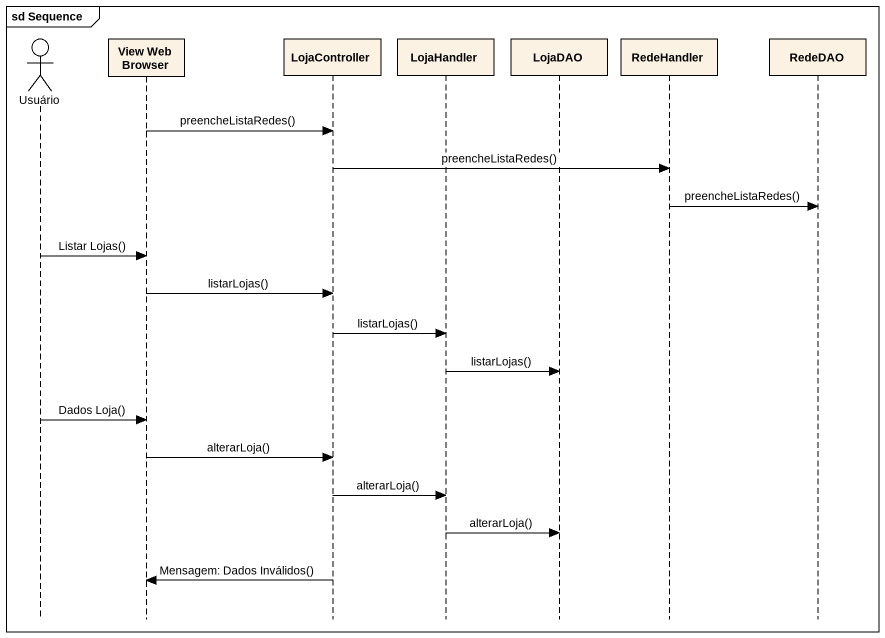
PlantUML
@startuml
mainframe sd Sequence
hide footbox
actor Usuário
participant "View Web Browser" as View_Web_Browser
participant LojaController
participant LojaHandler
participant LojaDAO
participant RedeHandler
participant RedeDAO

View_Web_Browser -> LojaController : preencheListaRedes()
LojaController -> RedeHandler : preencheListaRedes()
RedeHandler -> RedeDAO : preencheListaRedes()
Usuário -> View_Web_Browser : Listar Lojas()
View_Web_Browser -> LojaController : listarLojas()
LojaController -> LojaHandler : listarLojas()
LojaHandler -> LojaDAO : listarLojas()
Usuário -> View_Web_Browser : Dados Loja()
View_Web_Browser -> LojaController : alterarLoja()
LojaController -> LojaHandler : alterarLoja()
LojaHandler -> LojaDAO : alterarLoja()
LojaController -> View_Web_Browser : Mensagem: Dados Inválidos()
@enduml
